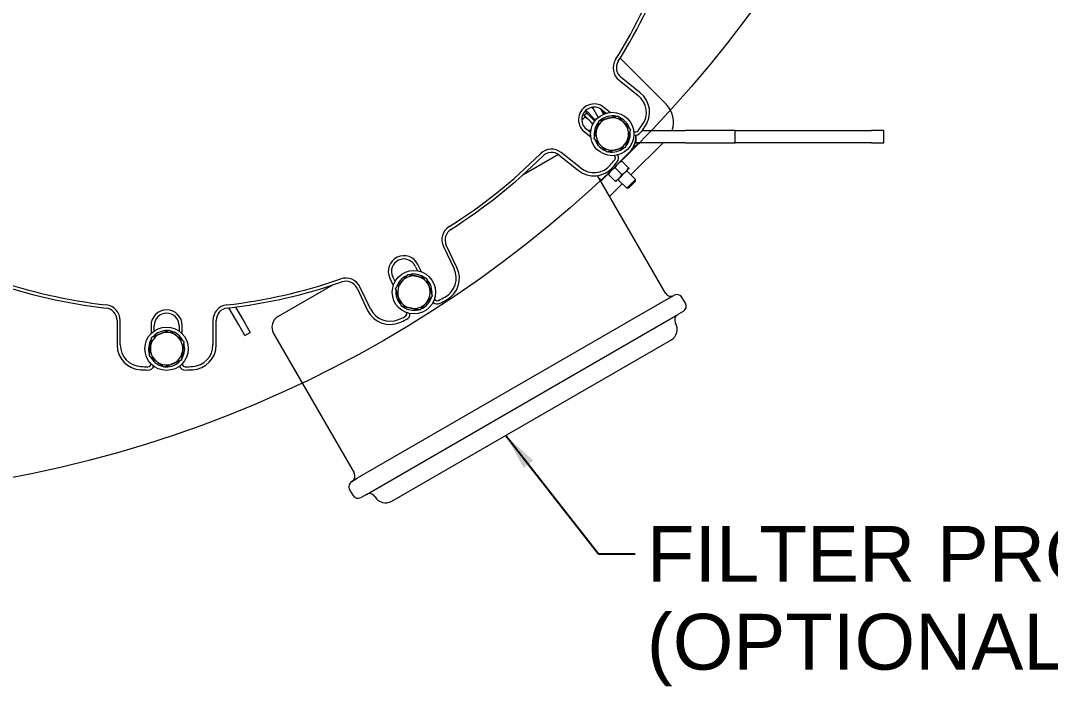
# Model space of a CAD drawing. Header units: inches. Extents: x 19 to 503, y 7 to 322.
# Drawn here: x 89.56 to 131.11, y 198.8 to 225.66 of the extents above; entities that cross this region are included whole.
import ezdxf

# ---------------------------------------------------------------- set-up
doc = ezdxf.new("R2010")
doc.units = ezdxf.units.IN
doc.header["$LTSCALE"] = 15
doc.header["$MEASUREMENT"] = 0
doc.layers.add('Symbol (ANSI)', color=7, linetype='Continuous', lineweight=25)
doc.layers.add('Visible', color=7, linetype='Continuous', lineweight=18)
doc.styles.add('MEMCOR Medium', font='arial.ttf')
doc.dimstyles.new('Default (ANSI)$7', dxfattribs={"dimscale": 15, "dimtxt": 0.15, "dimasz": 0.098425, "dimexe": 0.125, "dimexo": 0.0625, "dimgap": 0.031496, "dimtad": 0, "dimtih": 1, "dimtoh": 1, "dimdec": 4, "dimrnd": 1e-08, "dimzin": 3, "dimdsep": 46, "dimlunit": 5, "dimtxsty": 'MEMCOR Medium', "dimcen": 0.09, "dimdle": 0.393701, "dimclrd": 256, "dimclre": 256, "dimclrt": 256, "dimadec": 0, "dimazin": 1, "dimtfac": 0.8, "dimtofl": 0, "dimtmove": 0, "dimatfit": 3, "dimfxl": 1, "dimfrac": 1, "dimtolj": 1, "dimtzin": 4, "dimlwd": -1, "dimlwe": -1, "dimarcsym": 0})

msp = doc.modelspace()

# ---------------------------------------------------------------- linework, layer by layer
at = {"layer": 'Visible'}
for p, q in [((113.75438, 224.13511), (115.61799, 222.2715)), ((113.71014, 223.25616), (114.48465, 222.63851)), ((114.5657, 222.74015), (113.79119, 223.3578)), ((112.30887, 221.8382), (112.39726, 221.92659)), ((112.38189, 222.03105), (112.33735, 221.98651)), ((112.72739, 221.59646), (112.33735, 221.98651)), ((112.37438, 222.03856), (112.76647, 221.64647)), ((112.68217, 222.08432), (112.61094, 222.15555)), ((112.87002, 221.75896), (112.63841, 222.16011)), ((112.96653, 222.0918), (113.08593, 221.88499)), ((113.1335, 221.90411), (112.99483, 222.04277)), ((113.0182, 222.05568), (113.18625, 221.92165)), ((113.04313, 221.95911), (113.10799, 221.89425)), ((113.35397, 221.95418), (113.09925, 222.15731)), ((112.3277, 221.7597), (112.20711, 221.63912)), ((112.30464, 221.84244), (112.29032, 221.84627)), ((112.31347, 221.8336), (112.30464, 221.84244)), ((112.54218, 221.6049), (112.31347, 221.8336)), ((112.65986, 221.48721), (112.54218, 221.6049)), ((112.87334, 221.7532), (112.87002, 221.75896)), ((112.31365, 221.17221), (112.56837, 220.96908)), ((112.56276, 221.13982), (112.39471, 221.27385)), ((112.58243, 221.27585), (112.49803, 221.19145)), ((114.30569, 221.19521), (114.30347, 221.19698)), ((114.64803, 221.22991), (116.39201, 221.22991)), ((118.39201, 221.22991), (116.39201, 221.22991)), ((118.39201, 221.22991), (118.89201, 221.22991)), ((118.39201, 220.72991), (118.39201, 221.22991)), ((118.89201, 221.22991), (123.89201, 221.22991)), ((124.39201, 221.22991), (123.89201, 221.22991)), ((124.39201, 220.72991), (124.39201, 221.22991)), ((115.49061, 220.72991), (114.19205, 219.43134)), ((114.28603, 220.55619), (114.54409, 220.72991)), ((114.35659, 220.72991), (114.54409, 220.72991)), ((114.39201, 221.0393), (114.39201, 220.72991)), ((116.39201, 220.72991), (114.39201, 220.72991)), ((116.39201, 220.72991), (118.39201, 220.72991)), ((118.89201, 220.72991), (118.39201, 220.72991)), ((123.89201, 220.72991), (118.89201, 220.72991)), ((123.89201, 220.72991), (124.39201, 220.72991)), ((111.26435, 220.25458), (109.80654, 219.4129)), ((111.29724, 220.23048), (112.07174, 219.61283)), ((112.1528, 219.71446), (111.37829, 220.33211)), ((112.99704, 219.21214), (114.12841, 220.34351)), ((113.66565, 220.23431), (113.67175, 220.24041)), ((113.51787, 220.21188), (113.52009, 220.21011)), ((114.08563, 219.71453), (113.81621, 219.98395)), ((115.57992, 214.66327), (112.842, 219.40549)), ((113.5553, 219.1842), (113.28588, 219.45362)), ((113.82047, 219.44937), (113.55105, 219.71879)), ((113.71157, 219.2931), (113.97673, 219.55827)), ((113.97673, 219.55827), (114.10931, 219.69085)), ((114.02093, 219.60246), (114.37788, 219.24551)), ((112.99704, 219.21214), (112.89433, 219.31485)), ((113.83849, 219.07779), (113.32669, 218.56598)), ((113.57898, 219.16052), (113.71157, 219.2931)), ((113.66737, 219.24891), (114.02433, 218.89196)), ((114.02433, 218.89196), (114.37788, 219.24551)), ((114.37788, 219.17878), (114.09106, 218.89195)), ((114.37788, 219.17878), (114.37788, 219.24551)), ((114.09106, 218.89195), (114.02433, 218.89196)), ((106.62376, 216.54051), (107.05358, 215.64798)), ((107.17071, 215.70438), (106.74089, 216.59691)), ((105.47947, 215.75913), (105.57273, 215.56546)), ((105.73795, 215.522), (105.59659, 215.81553)), ((104.46137, 215.26884), (104.60273, 214.97531)), ((104.67176, 215.13158), (104.5785, 215.32524)), ((102.14408, 214.98898), (99.95556, 213.72544)), ((103.13701, 214.86138), (103.56683, 213.96885)), ((103.68396, 214.02525), (103.25414, 214.91778)), ((115.70492, 214.44676), (103.14755, 207.19676)), ((106.26612, 214.42526), (106.26488, 214.42781)), ((115.70492, 214.44676), (115.92143, 214.57176)), ((116.38793, 214.26375), (116.26293, 214.48025)), ((98.36409, 213.38396), (97.96833, 214.06943)), ((98.23771, 214.10286), (98.5806, 213.50896)), ((103.52255, 206.54724), (116.07992, 213.79724)), ((105.12966, 213.88112), (105.13089, 213.87856)), ((116.29643, 213.92224), (116.07992, 213.79724)), ((93.45534, 213.56457), (93.45534, 212.57394)), ((93.58534, 212.57394), (93.58534, 213.56457)), ((94.82534, 213.35706), (94.82534, 213.03127)), ((94.95534, 213.14211), (94.95534, 213.35706)), ((95.95534, 213.35706), (95.95534, 213.14211)), ((96.08534, 213.03127), (96.08534, 213.35706)), ((97.32534, 213.56457), (97.32534, 212.57394)), ((97.45534, 212.57394), (97.45534, 213.56457)), ((98.61409, 212.95094), (98.36409, 213.38396)), ((98.5806, 213.50896), (98.8306, 213.07594)), ((98.61409, 212.95094), (98.8306, 213.07594)), ((99.77255, 213.04243), (103.02255, 207.41327)), ((104.54707, 206.27272), (115.8054, 212.77272)), ((94.82534, 211.81681), (94.82534, 211.81397)), ((96.08534, 211.81397), (96.08534, 211.81681)), ((102.93105, 207.07176), (103.14755, 207.19676)), ((102.83954, 206.73025), (102.96454, 206.51375)), ((103.52255, 206.54724), (103.30605, 206.42224))]:
    msp.add_line(p, q, dxfattribs=at)
for centre, radius in [((80.32732, 254.39834), 48), ((113.43592, 221.08303), 0.875), ((105.43381, 214.70156), 0.875), ((95.45534, 212.42404), 0.875)]:
    msp.add_circle(centre, radius, dxfattribs=at)
for centre, radius, start, end in [((95.45534, 235.42206), 21.37, 327.95355, 340.617878), ((95.45534, 235.42206), 21.5, 327.95355, 340.617878), ((114.10294, 223.74872), 0.63, 147.95355, 231.428571), ((114.10294, 223.74872), 0.5, 147.95355, 231.428571), ((113.94221, 221.95832), 1, 323.934652, 51.428571), ((113.94221, 221.95832), 0.87, 323.934652, 51.428571), ((112.70645, 221.66476), 0.63, 51.428571, 231.428571), ((112.70645, 221.66476), 0.5, 51.428571, 231.428571), ((114.91088, 221.56439), 1, 340.458746, 45), ((113.43592, 221.08303), 0.7295, 138.20057, 190.082287), ((113.43592, 221.08303), 0.656, 104.141429, 164.141429), ((113.43592, 221.08303), 0.7295, 78.20057, 130.082287), ((113.43592, 221.08303), 0.656, 44.141429, 104.141429), ((113.43592, 221.08303), 0.7295, 18.20057, 70.082287), ((113.43592, 221.08303), 0.656, 344.141429, 44.141429), ((113.43592, 221.08303), 0.656, 164.141429, 224.141429), ((113.43592, 221.08303), 0.7295, 318.20057, 10.082287), ((114.3805, 221.28903), 0.12, 231.428571, 323.248176), ((114.3805, 221.28903), 0.25, 253.681725, 323.248176), ((95.45534, 235.42206), 23.74, 323.248176, 323.934652), ((95.45534, 235.42206), 23.87, 323.248176, 323.934652), ((113.43592, 221.08303), 0.7295, 198.20057, 250.082287), ((113.43592, 221.08303), 0.656, 284.141429, 344.141429), ((113.49201, 220.97991), 0.9, 315, 3.778497), ((113.49201, 220.97991), 0.9, 331.914066, 343.87238), ((95.45534, 235.42206), 21.37, 302.239265, 314.903593), ((110.98549, 219.83956), 0.63, 51.428571, 134.903593), ((110.98549, 219.83956), 0.5, 51.428571, 134.903593), ((113.43592, 221.08303), 0.656, 224.141429, 284.141429), ((113.43592, 221.08303), 0.7295, 258.20057, 310.082287), ((113.44527, 220.11629), 0.25, 319.608967, 29.175418), ((95.45534, 235.42206), 21.5, 302.239265, 314.903593), ((112.69523, 220.39466), 0.87, 231.428571, 318.922491), ((95.45534, 235.42206), 23.74, 318.922491, 319.608967), ((95.45534, 235.42206), 23.87, 318.922491, 319.608967), ((113.44527, 220.11629), 0.12, 319.608967, 51.428571), ((112.69523, 220.39466), 1, 231.428571, 318.922491), ((107.19137, 216.81385), 0.63, 122.239265, 205.714286), ((107.19137, 216.81385), 0.5, 122.239265, 205.714286), ((105.02898, 215.54219), 0.63, 25.714286, 205.714286), ((105.02898, 215.54219), 0.5, 25.714286, 205.714286), ((106.26974, 215.2705), 0.87, 298.220366, 25.714286), ((106.26974, 215.2705), 1, 298.220366, 25.714286), ((95.45534, 235.42206), 21.37, 250.810693, 263.475021), ((95.45534, 235.42206), 21.37, 276.524979, 289.189307), ((102.68653, 214.64443), 0.63, 25.714286, 109.189307), ((105.43381, 214.70156), 0.7295, 112.486284, 164.368002), ((105.43381, 214.70156), 0.656, 78.427143, 138.427143), ((105.43381, 214.70156), 0.7295, 52.486284, 104.368002), ((105.43381, 214.70156), 0.656, 18.427143, 78.427143), ((95.45534, 235.42206), 21.5, 250.810693, 263.475021), ((95.45534, 235.42206), 21.5, 276.524979, 289.189307), ((102.68653, 214.64443), 0.5, 25.714286, 109.189307), ((105.43381, 214.70156), 0.656, 138.427143, 198.427143), ((105.43381, 214.70156), 0.656, 318.427143, 18.427143), ((105.43381, 214.70156), 0.7295, 352.486284, 44.368002), ((105.43381, 214.70156), 0.7295, 172.486284, 224.368002), ((105.43381, 214.70156), 0.656, 198.427143, 258.427143), ((105.43381, 214.70156), 0.7295, 292.486284, 344.368002), ((106.37423, 214.47732), 0.12, 205.714286, 297.53389), ((95.45534, 235.42206), 23.74, 297.53389, 298.220366), ((115.79643, 214.78827), 0.25, 210, 300), ((116.04643, 214.35525), 0.25, 30, 120), ((92.95534, 213.56457), 0.5, 0, 83.475021), ((92.95534, 213.56457), 0.63, 0, 83.475021), ((95.45534, 213.35706), 0.63, 0, 180), ((97.95534, 213.56457), 0.63, 96.524979, 180), ((97.95534, 213.56457), 0.5, 96.524979, 180), ((104.4678, 214.40273), 0.87, 205.714286, 293.208206), ((105.43381, 214.70156), 0.7295, 232.486284, 284.368002), ((105.43381, 214.70156), 0.656, 258.427143, 318.427143), ((106.37423, 214.47732), 0.25, 227.967439, 297.53389), ((95.45534, 235.42206), 23.87, 297.53389, 298.220366), ((116.17143, 214.13875), 0.25, 300, 30), ((95.45534, 213.35706), 0.5, 0, 180), ((100.20556, 213.29243), 0.5, 120, 210), ((104.4678, 214.40273), 1, 205.714286, 293.208206), ((95.45534, 235.42206), 23.74, 293.208206, 293.894681), ((95.45534, 235.42206), 23.87, 293.208206, 293.894681), ((105.02278, 213.8265), 0.12, 293.894681, 25.714286), ((105.02278, 213.8265), 0.25, 293.894681, 3.461132), ((116.20492, 213.58073), 0.25, 120, 210), ((115.5554, 213.20573), 0.5, 300, 30), ((95.45534, 212.42404), 0.7295, 146.771998, 198.653716), ((95.45534, 212.42404), 0.656, 112.712857, 172.712857), ((95.45534, 212.42404), 0.7295, 86.771998, 138.653716), ((95.45534, 212.42404), 0.656, 52.712857, 112.712857), ((95.45534, 212.42404), 0.7295, 26.771998, 78.653716), ((95.45534, 212.42404), 0.656, 352.712857, 52.712857), ((94.45534, 212.57394), 1, 180, 267.49392), ((94.45534, 212.57394), 0.87, 180, 267.49392), ((95.45534, 212.42404), 0.656, 172.712857, 232.712857), ((95.45534, 212.42404), 0.656, 292.712857, 352.712857), ((95.45534, 212.42404), 0.7295, 326.771998, 18.653716), ((96.45534, 212.57394), 0.87, 272.50608, 0), ((96.45534, 212.57394), 1, 272.50608, 0), ((95.45534, 212.42404), 0.7295, 206.771998, 258.653716), ((95.45534, 212.42404), 0.7295, 266.771998, 318.653716), ((95.45534, 235.42206), 23.87, 267.49392, 268.180395), ((95.45534, 235.42206), 23.74, 267.49392, 268.180395), ((94.70534, 211.81397), 0.25, 268.180395, 337.746846), ((94.70534, 211.81397), 0.12, 268.180395, 0), ((95.45534, 212.42404), 0.656, 232.712857, 292.712857), ((96.20534, 211.81397), 0.25, 202.253154, 271.819605), ((96.20534, 211.81397), 0.12, 180, 271.819605), ((95.45534, 235.42206), 23.74, 271.819605, 272.50608), ((95.45534, 235.42206), 23.87, 271.819605, 272.50608), ((102.80605, 207.28827), 0.25, 300, 30), ((103.05605, 206.85525), 0.25, 120, 210), ((103.18105, 206.63875), 0.25, 210, 300), ((103.64755, 206.33073), 0.25, 30, 120), ((104.29707, 206.70573), 0.5, 210, 300)]:
    msp.add_arc(centre, radius, start, end, dxfattribs=at)
for points, weights in [([(112.31347, 221.8336), (112.29332, 221.85375), (112.24124, 221.84802)], [1, 1.03737864532, 1.00113491292]), ([(112.3277, 221.7597), (112.33392, 221.81316), (112.31347, 221.8336)], [1, 1.0379548493, 1]), ([(112.54218, 221.6049), (112.45648, 221.69059), (112.3277, 221.7597)], [1, 1.0379548493, 1]), ([(112.65073, 221.46917), (112.60117, 221.5459), (112.54218, 221.6049)], [1.01650877275, 1.02582203242, 1]), ([(112.80489, 221.26229), (112.85292, 221.43138), (112.90838, 221.62662)], [1, 1.0379548493, 1]), ([(112.90838, 221.62662), (113.1052, 221.67621), (113.27565, 221.71915)], [1, 1.0379548493, 1]), ([(113.27565, 221.71915), (113.44609, 221.76209), (113.64291, 221.81168)], [1, 1.0379548493, 1]), ([(113.64291, 221.81168), (113.78426, 221.66603), (113.90668, 221.53989)], [1, 1.0379548493, 1]), ([(113.90668, 221.53989), (114.02909, 221.41375), (114.17045, 221.2681)], [1, 1.0379548493, 1]), ([(112.70139, 220.89796), (112.75685, 221.09321), (112.80489, 221.26229)], [1, 1.0379548493, 1]), ([(114.17045, 221.2681), (114.11498, 221.07285), (114.06695, 220.90377)], [1, 1.0379548493, 1]), ([(112.96516, 220.62617), (112.84274, 220.75231), (112.70139, 220.89796)], [1, 1.0379548493, 1]), ([(114.06695, 220.90377), (114.01892, 220.73468), (113.96345, 220.53944)], [1, 1.0379548493, 1]), ([(113.22893, 220.35438), (113.08757, 220.50003), (112.96516, 220.62617)], [1, 1.0379548493, 1]), ([(113.59619, 220.44691), (113.42574, 220.40396), (113.22893, 220.35438)], [1, 1.0379548493, 1]), ([(113.96345, 220.53944), (113.76664, 220.48985), (113.59619, 220.44691)], [1, 1.0379548493, 1]), ([(113.65995, 219.87505), (113.59842, 219.81352), (113.55105, 219.71879)], [1, 1.0379548493, 1]), ([(113.81621, 219.98395), (113.72148, 219.93658), (113.65995, 219.87505)], [1, 1.0379548493, 1]), ([(113.79253, 220.00764), (113.79253, 220.00764), (113.81621, 219.98395)], [1, 1.0379548493, 1]), ([(113.28588, 219.45362), (113.2622, 219.47731), (113.2622, 219.47731)], [1, 1.0379548493, 1]), ([(113.39478, 219.60989), (113.33325, 219.54836), (113.28588, 219.45362)], [1, 1.0379548493, 1]), ([(113.55105, 219.71879), (113.45632, 219.67142), (113.39478, 219.60989)], [1, 1.0379548493, 1]), ([(113.71157, 219.2931), (113.7731, 219.35464), (113.82047, 219.44937)], [1, 1.0379548493, 1]), ([(113.82047, 219.44937), (113.9152, 219.49674), (113.97673, 219.55827)], [1, 1.0379548493, 1]), ([(113.97673, 219.55827), (114.03826, 219.6198), (114.08563, 219.71453)], [1, 1.0379548493, 1]), ([(114.08563, 219.71453), (114.10931, 219.69085), (114.10931, 219.69085)], [1, 1.0379548493, 1]), ([(113.5553, 219.1842), (113.65004, 219.23157), (113.71157, 219.2931)], [1, 1.0379548493, 1]), ([(113.57898, 219.16052), (113.57898, 219.16052), (113.5553, 219.1842)], [1, 1.0379548493, 1]), ([(104.94305, 215.13686), (105.05968, 215.26836), (105.19437, 215.4202)], [1, 1.0379548493, 1]), ([(105.19437, 215.4202), (105.39321, 215.37949), (105.56541, 215.34422)], [1, 1.0379548493, 1]), ([(105.56541, 215.34422), (105.73761, 215.30896), (105.93645, 215.26824)], [1, 1.0379548493, 1]), ([(105.93645, 215.26824), (106.00061, 215.07568), (106.05617, 214.90892)], [1, 1.0379548493, 1]), ([(104.69172, 214.85352), (104.82641, 215.00536), (104.94305, 215.13686)], [1, 1.0379548493, 1]), ([(104.81144, 214.4942), (104.75588, 214.66096), (104.69172, 214.85352)], [1, 1.0379548493, 1]), ([(106.05617, 214.90892), (106.11173, 214.74216), (106.17589, 214.5496)], [1, 1.0379548493, 1]), ([(104.93116, 214.13488), (104.86701, 214.32744), (104.81144, 214.4942)], [1, 1.0379548493, 1]), ([(106.17589, 214.5496), (106.04121, 214.39776), (105.92457, 214.26626)], [1, 1.0379548493, 1]), ([(105.3022, 214.0589), (105.13, 214.09416), (104.93116, 214.13488)], [1, 1.0379548493, 1]), ([(105.67325, 213.98291), (105.47441, 214.02363), (105.3022, 214.0589)], [1, 1.0379548493, 1]), ([(105.92457, 214.26626), (105.80793, 214.13476), (105.67325, 213.98291)], [1, 1.0379548493, 1]), ([(95.20205, 213.02917), (95.36419, 213.09704), (95.55142, 213.1754)], [1, 1.0379548493, 1]), ([(95.55142, 213.1754), (95.7129, 213.05244), (95.85275, 212.94596)], [1, 1.0379548493, 1]), ([(94.80464, 212.50725), (94.82693, 212.6816), (94.85268, 212.88293)], [1, 1.0379548493, 1]), ([(94.85268, 212.88293), (95.0399, 212.9613), (95.20205, 213.02917)], [1, 1.0379548493, 1]), ([(95.85275, 212.94596), (95.9926, 212.83947), (96.15408, 212.71651)], [1, 1.0379548493, 1]), ([(94.7566, 212.13156), (94.78234, 212.33289), (94.80464, 212.50725)], [1, 1.0379548493, 1]), ([(96.10604, 212.34083), (96.08374, 212.16648), (96.058, 211.96515)], [1, 1.0379548493, 1]), ([(96.15408, 212.71651), (96.12834, 212.51519), (96.10604, 212.34083)], [1, 1.0379548493, 1]), ([(95.05793, 211.90212), (94.91808, 212.0086), (94.7566, 212.13156)], [1, 1.0379548493, 1]), ([(96.058, 211.96515), (95.87077, 211.88678), (95.70863, 211.81891)], [1, 1.0379548493, 1]), ([(95.35926, 211.67267), (95.19778, 211.79563), (95.05793, 211.90212)], [1, 1.0379548493, 1]), ([(95.70863, 211.81891), (95.54649, 211.75104), (95.35926, 211.67267)], [1, 1.0379548493, 1])]:
    msp.add_rational_spline(points, weights, degree=2, dxfattribs=at)

# ---------------------------------------------------------------- texts
at = {"layer": 'Symbol (ANSI)', "insert": (114.83141, 205.27345), "char_height": 2.2500001, "width": 44.1888374, "attachment_point": 1, "line_spacing_factor": 0.944221, "style": 'MEMCOR Medium'}
msp.add_mtext('\\fArial|b0|i0;FILTER PROGRAMMER\\P\\fArial|b0|i0;(OPTIONAL MOUNTING SIDE)', dxfattribs=at)

# ---------------------------------------------------------------- leaders
at = {"layer": 'Symbol (ANSI)', "annotation_type": 0, "has_hookline": 1, "hookline_direction": 0, "text_width": 43.87807}
msp.add_leader([(109.14431, 208.92694), (112.88259, 204.14845), (114.35897, 204.14845)], dimstyle='Default (ANSI)$7', override={"dimtad": 0}, dxfattribs=at)

doc.saveas('drawing.dxf')
